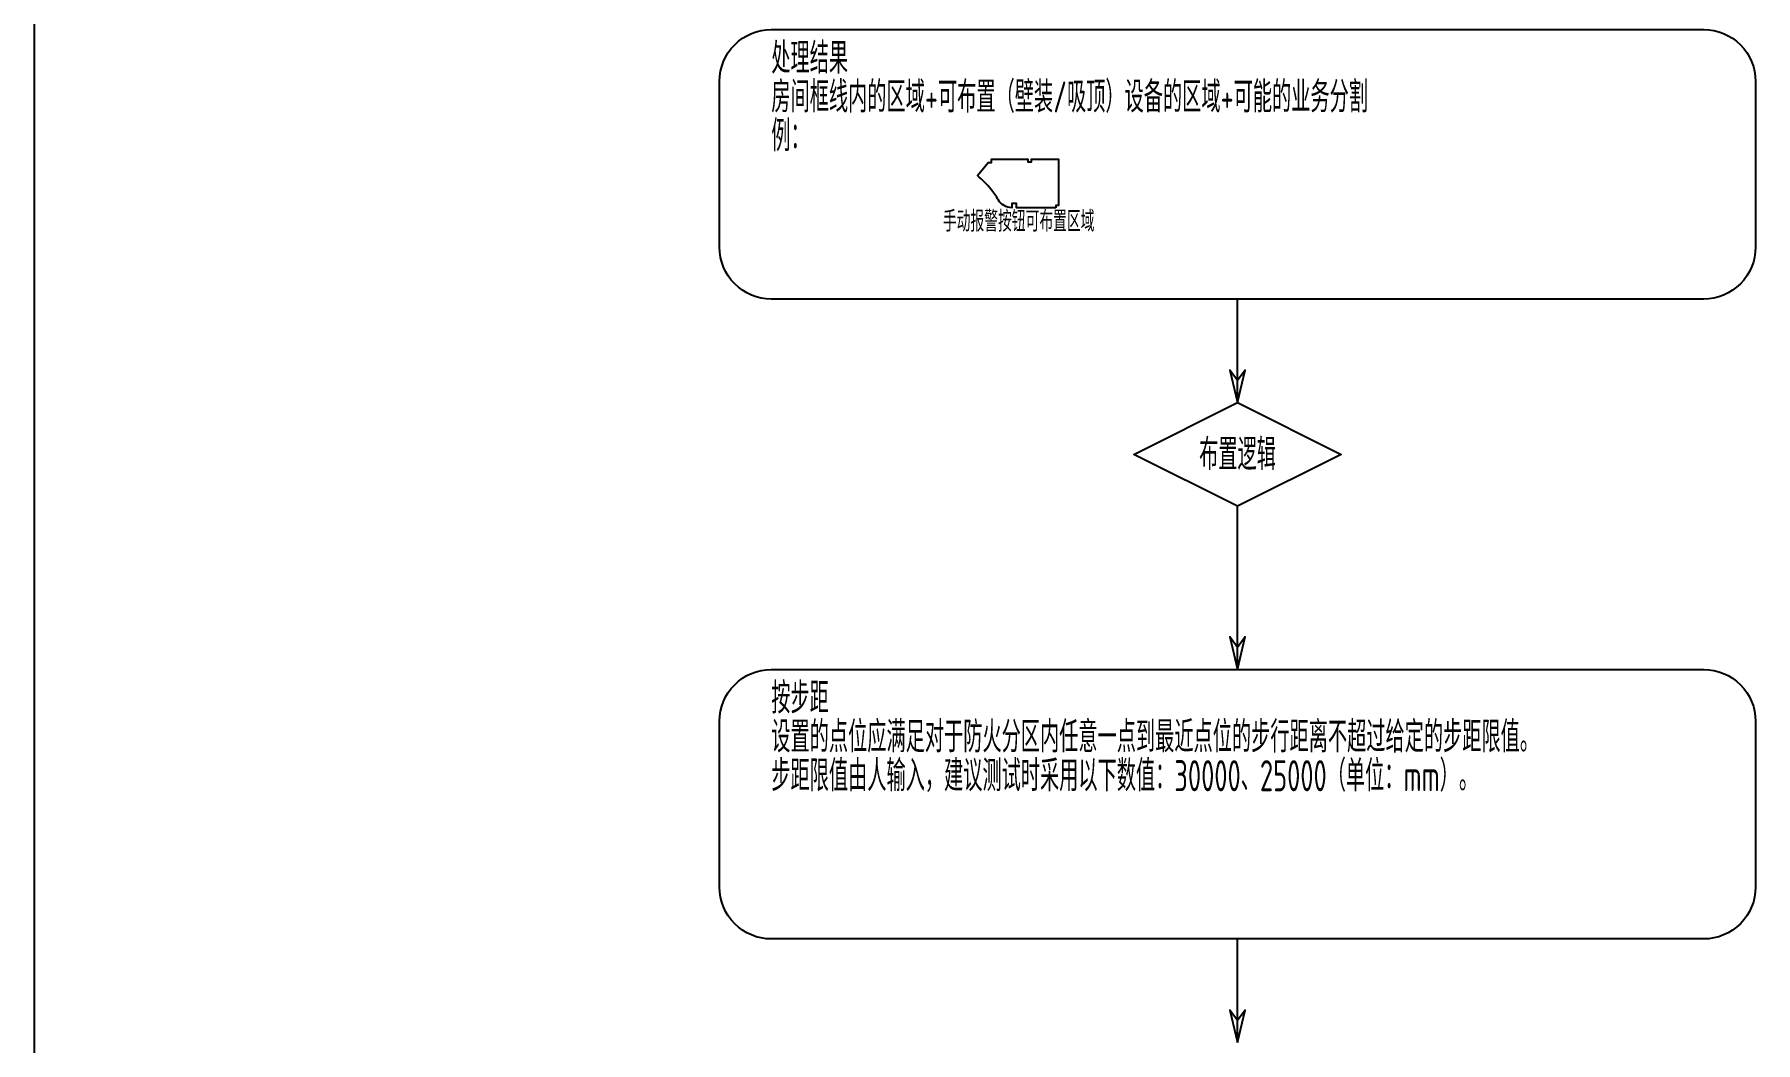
# Model space of a CAD drawing. Header units: millimetres. Extents: x -77018 to 517482, y 370785 to 1587285.
# Drawn here: x -77018 to 255232, y 793785 to 988350 of the extents above; entities that cross this region are included whole.
import ezdxf
from ezdxf.enums import TextEntityAlignment as Align

# ---------------------------------------------------------------- set-up
doc = ezdxf.new("R2010")
doc.units = ezdxf.units.MM
doc.header["$LTSCALE"] = 1000
for name, color, linetype in [('C-SHET-SHET', 144, 'Continuous'), ('E-UNIV-DIAG', 2, 'Continuous'), ('E-UNIV-NOTE', 6, 'Continuous'), ('可布置区域（壁装）', 5, 'Continuous'), ('房间框线', 30, 'Continuous')]:
    doc.layers.add(name, color=color, linetype=linetype)
doc.styles.add('TH-STYLE3', font='tssdeng.shx', dxfattribs={"width": 0.65, "bigfont": 'tssdchn.shx'})

msp = doc.modelspace()

# ---------------------------------------------------------------- linework, layer by layer
at = {"layer": 'C-SHET-SHET'}
msp.add_lwpolyline([(-77018, 1587285), (517482, 1587285), (517482, 370785), (-77018, 370785)], close=True, dxfattribs=at)
at = {"layer": 'E-UNIV-DIAG'}
for points in [[(245232, 937285), (65232, 937285, -0.4142136), (55232, 947285), (55232, 979285, -0.4142136), (65232, 989285), (245232, 989285, -0.4142136), (255232, 979285), (255232, 947285, -0.4142136)], [(245232, 813785), (65232, 813785, -0.4142136), (55232, 823785), (55232, 855785, -0.4142136), (65232, 865785), (245232, 865785, -0.4142136), (255232, 855785), (255232, 823785, -0.4142136)]]:
    msp.add_lwpolyline(points, format="xyb", close=True, dxfattribs=at)
for points in [[(155232, 917285), (155232, 937285)], [(155232, 917285), (156732, 923561), (155232, 921561), (153732, 923561), (155232, 917285)], [(155232, 865785), (155232, 897285)], [(155232, 865785), (156732, 872061), (155232, 870061), (153732, 872061), (155232, 865785)], [(155232, 793785), (155232, 813785)], [(155232, 793785), (156732, 800061), (155232, 798061), (153732, 800061), (155232, 793785)]]:
    msp.add_lwpolyline(points, dxfattribs=at)
msp.add_lwpolyline([(155232, 917285), (175232, 907285), (155232, 897285), (135232, 907285)], close=True, dxfattribs=at)
at = {"layer": '可布置区域（壁装）', "const_width": 50}
msp.add_lwpolyline([(115777, 954914), (112558, 954914), (112558, 955714), (111658, 955714), (111658, 954914), (111654, 954914, -0.2635596), (109081, 956372, 0.0349117), (107585, 958515, 0.0237031), (106389, 959860, 0.0249509), (105025, 961122), (107071, 963614), (107708, 963614), (107708, 964264), (114758, 964264), (114758, 963764), (115458, 963764), (115458, 964264), (120658, 964264), (120658, 955364), (120158, 955364), (120158, 954914), (117577, 954914)], format="xyb", dxfattribs=at)
at = {"layer": '房间框线'}
msp.add_lwpolyline([(120158, 954914), (112558, 954914), (112558, 955714), (111658, 955714), (111658, 954914), (111654, 954914, -0.2635596), (109081, 956372, 0.0349117), (107585, 958515, 0.0237031), (106389, 959860, 0.0249509), (105025, 961122), (107071, 963614), (107708, 963614), (107708, 964264), (114758, 964264), (114758, 963764), (115458, 963764), (115458, 964264), (120658, 964264), (120658, 955364), (120158, 955364)], format="xyb", close=True, dxfattribs=at)

# ---------------------------------------------------------------- texts
at = {"layer": 'E-UNIV-NOTE', "style": 'TH-STYLE3', "width": 0.65}
for s, p in [('处理结果', (65232, 983785)), ('房间框线内的区域+可布置（壁装/吸顶）设备的区域+可能的业务分割', (65232, 976285)), ('例：', (65232, 968785)), ('按步距', (65232, 860285)), ('设置的点位应满足对于防火分区内任意一点到最近点位的步行距离不超过给定的步距限值。', (65232, 852785)), ('步距限值由人输入，建议测试时采用以下数值：30000、25000（单位：mm）。', (65232, 845285))]:
    msp.add_text(s, height=6000, dxfattribs=at).set_placement(p, align=Align.MIDDLE_LEFT)
at = {"layer": 'E-UNIV-NOTE', "style": 'TH-STYLE3', "width": 0.7}
msp.add_text('手动报警按钮可布置区域', height=4000, dxfattribs=at).set_placement((112980, 952508), align=Align.MIDDLE)
at = {"layer": 'E-UNIV-NOTE', "style": 'TH-STYLE3', "width": 0.65}
msp.add_text('布置逻辑', height=6000, dxfattribs=at).set_placement((155232, 907285), align=Align.MIDDLE_CENTER)

doc.saveas('drawing.dxf')
